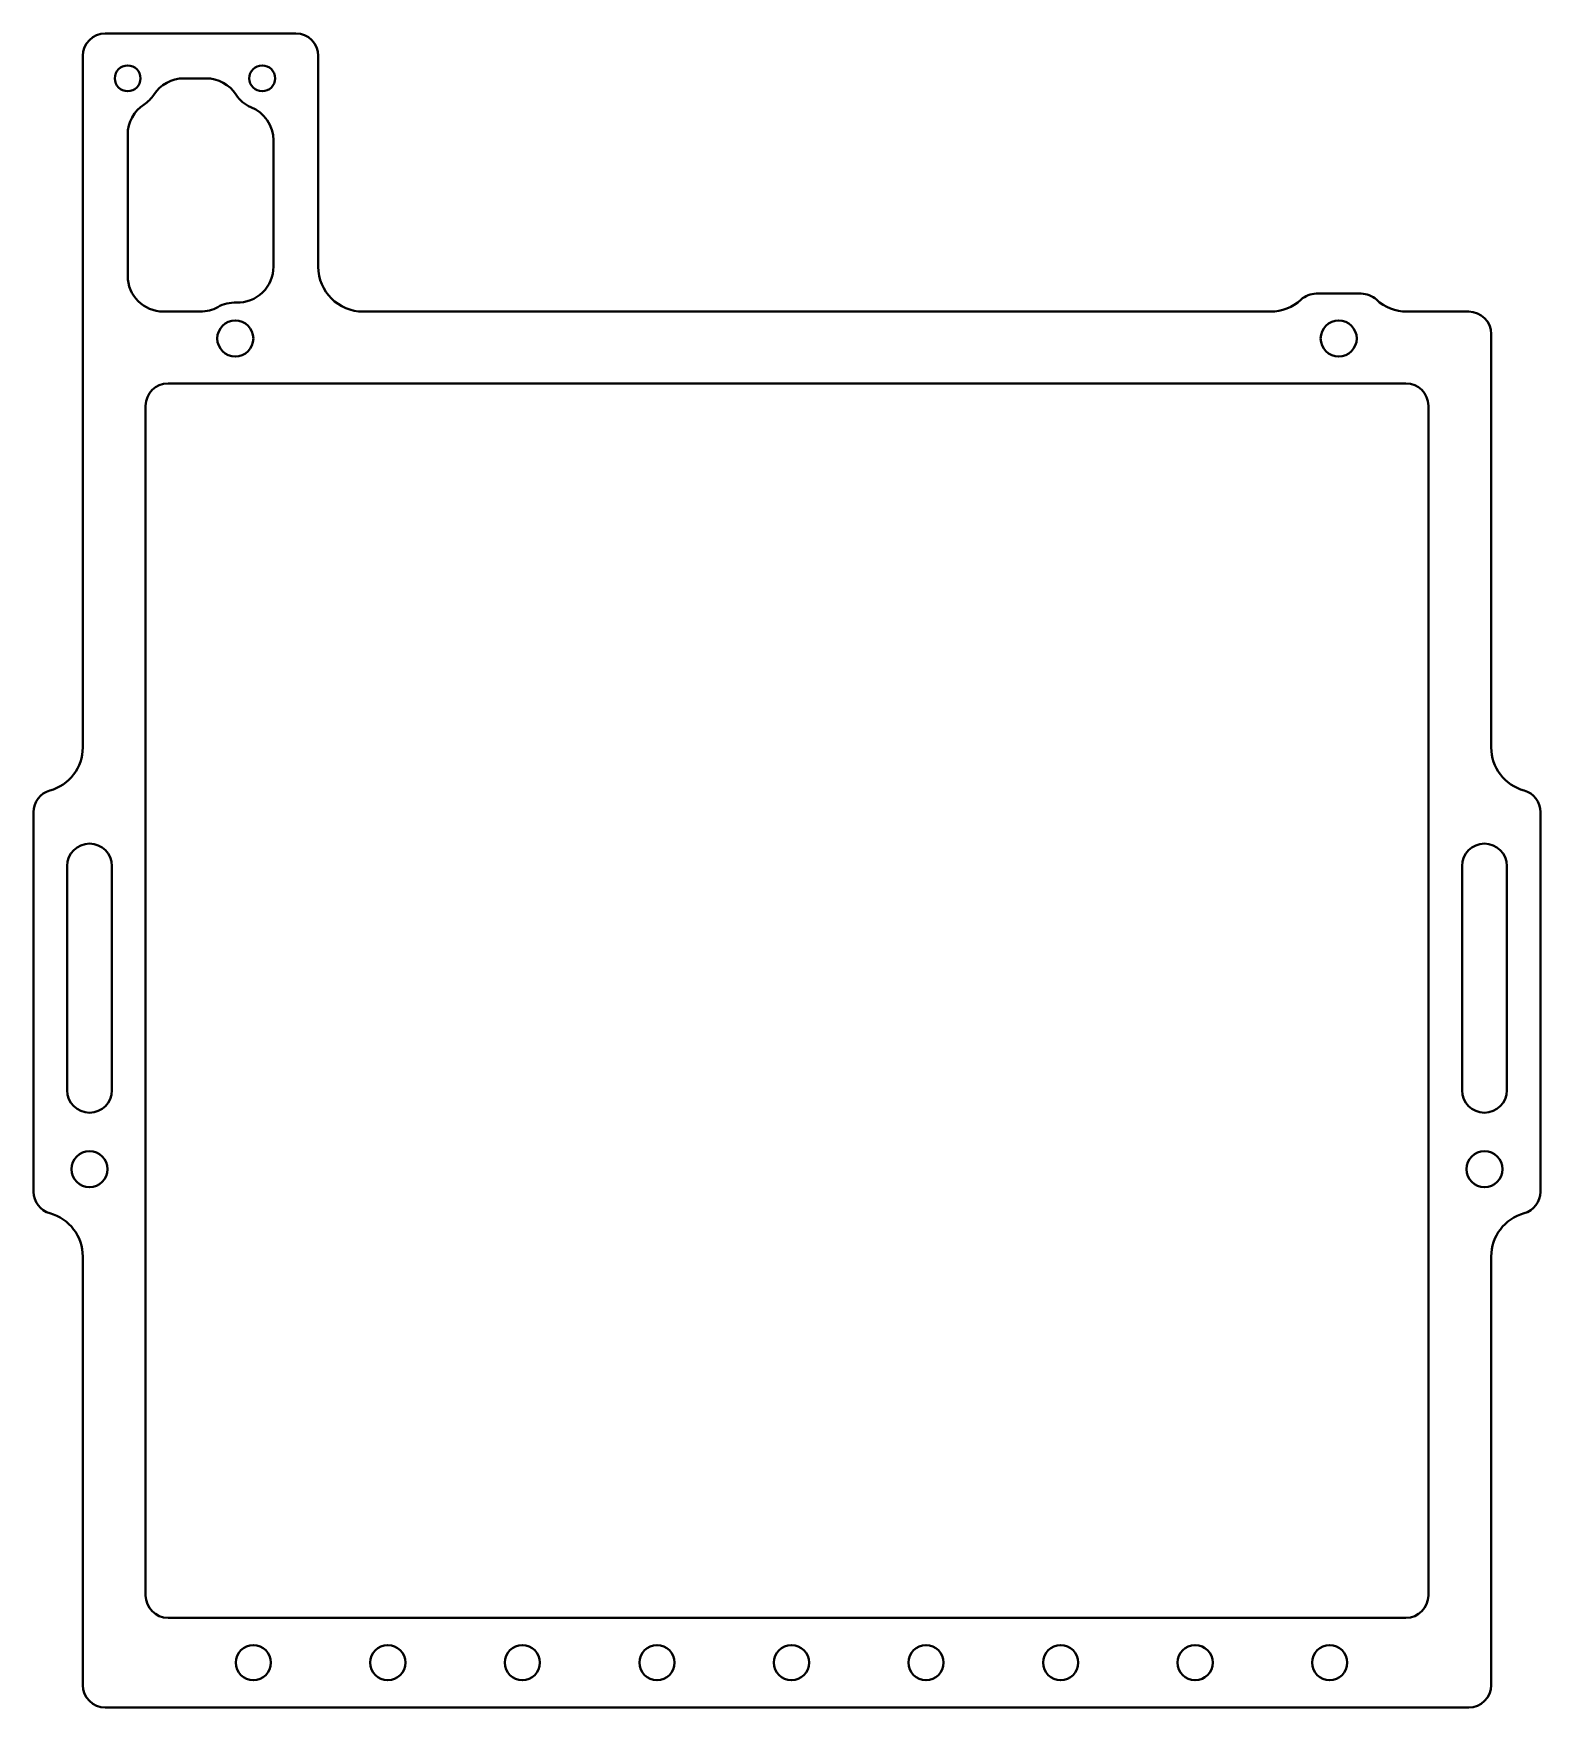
# Model space of a CAD drawing. Header units: inches. Extents: x -4.23 to 4.17, y -15.5 to -6.17.
import ezdxf

# ---------------------------------------------------------------- set-up
doc = ezdxf.new("R2010")
doc.units = ezdxf.units.IN
doc.header["$MEASUREMENT"] = 0
doc.layers.add('Visible', color=7, linetype='Continuous', lineweight=40)

msp = doc.modelspace()

# ---------------------------------------------------------------- linework, layer by layer
at = {"layer": 'Visible'}
for p, q in [((-3.825, -6.17), (-2.7625, -6.17)), ((-3.95, -6.295), (-3.95, -10.1486)), ((-2.6375, -7.47), (-2.6375, -6.295)), ((-3.2637, -6.42), (-3.3863, -6.42)), ((-3.7, -7.52), (-3.7, -6.7337)), ((-2.8875, -7.4697), (-2.8875, -6.7657)), ((3.175, -7.62), (2.925, -7.62)), ((-3.2947, -7.72), (-3.5, -7.72)), ((-2.3875, -7.72), (2.67, -7.72)), ((3.43, -7.72), (3.775, -7.72)), ((3.9, -10.1486), (3.9, -7.845)), ((-3.475, -8.12), (3.425, -8.12)), ((-3.6, -8.245), (-3.6, -14.875)), ((3.55, -8.245), (3.55, -14.875)), ((-4.225, -10.51), (-4.225, -12.625)), ((4.175, -10.51), (4.175, -12.625)), ((-4.0375, -10.81), (-4.0375, -12.06)), ((-3.7875, -10.81), (-3.7875, -12.06)), ((3.7375, -10.81), (3.7375, -12.06)), ((3.9875, -10.81), (3.9875, -12.06)), ((-3.95, -12.9864), (-3.95, -15.375)), ((3.9, -12.9864), (3.9, -15.375)), ((-3.475, -15), (3.425, -15)), ((3.775, -15.5), (-3.825, -15.5))]:
    msp.add_line(p, q, dxfattribs=at)
for centre, radius in [((-3.7, -6.42), 0.072), ((-2.95, -6.42), 0.072), ((-3.1, -7.87), 0.1005), ((3.05, -7.87), 0.1005), ((-3.9125, -12.5), 0.1005), ((3.8625, -12.5), 0.1005), ((-3, -15.25), 0.098), ((-2.25, -15.25), 0.098), ((-1.5, -15.25), 0.098), ((-0.75, -15.25), 0.098), ((0, -15.25), 0.098), ((0.75, -15.25), 0.098), ((1.5, -15.25), 0.098), ((2.25, -15.25), 0.098), ((3, -15.25), 0.098)]:
    msp.add_circle(centre, radius, dxfattribs=at)
for centre, radius, start, end in [((-3.825, -6.295), 0.125, 90, 180), ((-2.7625, -6.295), 0.125, 0, 90), ((-3.3863, -6.62), 0.2, 90, 147.47725), ((-3.2637, -6.62), 0.2, 32.52275, 90), ((-3.7, -6.42), 0.172, 302.52275, 327.47725), ((-2.95, -6.42), 0.172, 212.52275, 248.30759), ((-3.5, -6.7337), 0.2, 122.52275, 180), ((-3.0875, -6.7657), 0.2, 0, 68.30759), ((-3.5, -7.52), 0.2, 180, 270), ((-3.0875, -7.4697), 0.2, 268.21145, 0), ((-2.3875, -7.47), 0.25, 180, 270), ((2.925, -7.745), 0.125, 90, 132.83343), ((3.175, -7.745), 0.125, 47.16657, 90), ((-3.2947, -7.52), 0.2, 270, 299.08405), ((-3.1, -7.87), 0.2005, 88.21145, 119.08405), ((2.67, -7.47), 0.25, 270, 312.83343), ((3.43, -7.47), 0.25, 227.16657, 270), ((3.775, -7.845), 0.125, 0, 90), ((-3.475, -8.245), 0.125, 90, 180), ((3.425, -8.245), 0.125, 0, 90), ((-4.2, -10.1486), 0.25, 285.46601, 0), ((4.15, -10.1486), 0.25, 180, 254.53399), ((-4.1, -10.51), 0.125, 105.46601, 180), ((4.05, -10.51), 0.125, 0, 74.53399), ((-3.9125, -10.81), 0.125, 0, 180), ((3.8625, -10.81), 0.125, 0, 180), ((-3.9125, -12.06), 0.125, 180, 0), ((3.8625, -12.06), 0.125, 180, 0), ((-4.1, -12.625), 0.125, 180, 254.53399), ((4.05, -12.625), 0.125, 285.46601, 0), ((-4.2, -12.9864), 0.25, 0, 74.53399), ((4.15, -12.9864), 0.25, 105.46601, 180), ((-3.475, -14.875), 0.125, 180, 270), ((3.425, -14.875), 0.125, 270, 0), ((-3.825, -15.375), 0.125, 180, 270), ((3.775, -15.375), 0.125, 270, 0)]:
    msp.add_arc(centre, radius, start, end, dxfattribs=at)

doc.saveas('drawing.dxf')
